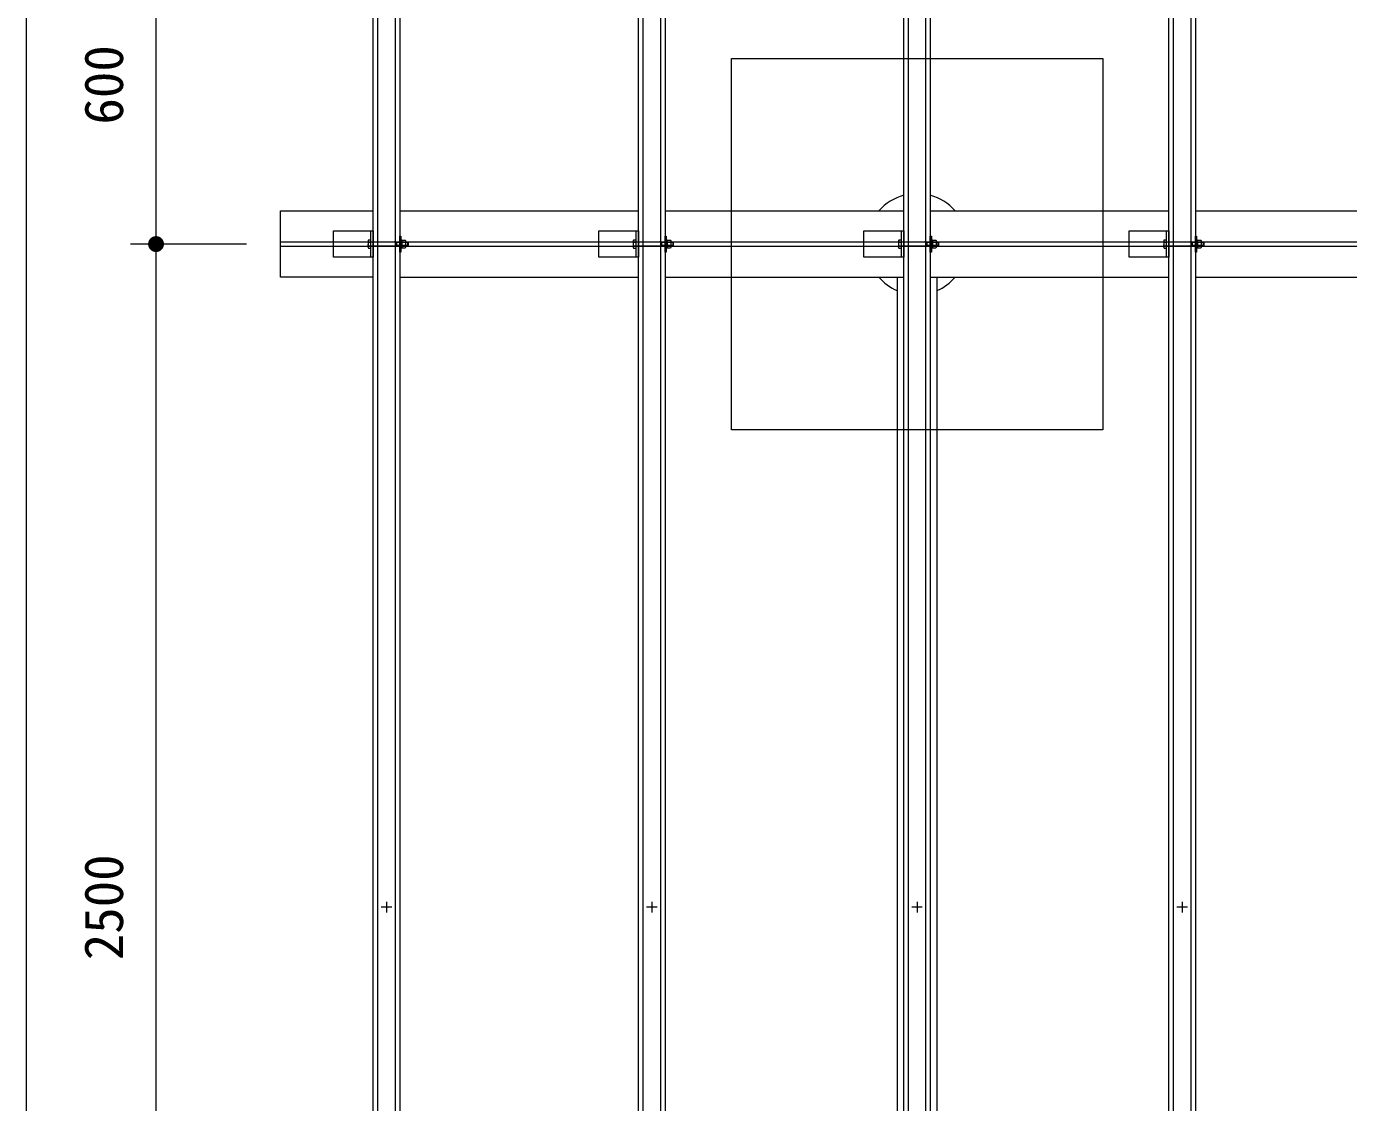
# Model space of a CAD drawing. Units: millimetres at full size, sheet at 1:40. Extents: x -800 to 17600, y -600 to 12480.
# Drawn here: x 928 to 3420, y 8358 to 10386 of the extents above; entities that cross this region are included whole.
import ezdxf
from ezdxf.enums import TextEntityAlignment as Align

# ---------------------------------------------------------------- set-up
doc = ezdxf.new("R2010")
doc.units = ezdxf.units.MM
doc.header["$LTSCALE"] = 40
doc.layers.add('D-BMK-HTXT', color=7, linetype='Continuous', lineweight=13)
doc.layers.add('D-STR-DIM', color=7, linetype='Continuous', lineweight=13)
doc.styles.add('ＭＳ ゴシック', font='')
doc.styles.get('ＭＳ ゴシック').set_extended_font_data('MS Gothic')

# ---------------------------------------------------------------- blocks, each defined once
blk = doc.blocks.new('filled_dot')
at = {"color": 0, "linetype": 'Continuous', "lineweight": -2, "const_width": 1.25}
blk.add_lwpolyline([(-0.625, 0, 1), (0.625, 0, 1)], format="xyb", close=True, dxfattribs=at)

msp = doc.modelspace()

# ---------------------------------------------------------------- linework, layer by layer
at = {"layer": 'D-BMK-HTXT'}
for p, q in [((1631.9, 10038.25), (2081.9, 10038.25)), ((2131.9, 10038.25), (2581.9, 10038.25)), ((2631.9, 10038.25), (3081.9, 10038.25)), ((3131.9, 10038.25), (3581.9, 10038.25)), ((1577.4, 10000.75), (1581.9, 10000.75)), ((1577.4, 9950.75), (1577.4, 10000.75)), ((1581.9, 10000.75), (1581.9, 9950.75)), ((2006.9, 10000.75), (2081.9, 10000.75)), ((2006.9, 9950.75), (2006.9, 10000.75)), ((2077.4, 10000.75), (2081.9, 10000.75)), ((2077.4, 9950.75), (2077.4, 10000.75)), ((2081.9, 10000.75), (2081.9, 9950.75)), ((2506.9, 10000.75), (2581.9, 10000.75)), ((2506.9, 9950.75), (2506.9, 10000.75)), ((2577.4, 10000.75), (2581.9, 10000.75)), ((2577.4, 9950.75), (2577.4, 10000.75)), ((2581.9, 10000.75), (2581.9, 9950.75)), ((3006.9, 10000.75), (3081.9, 10000.75)), ((3006.9, 9950.75), (3006.9, 10000.75)), ((3077.4, 10000.75), (3081.9, 10000.75)), ((3077.4, 9950.75), (3077.4, 10000.75)), ((3081.9, 10000.75), (3081.9, 9950.75)), ((1406.9, 9980.25), (7806.9, 9980.25)), ((1406.9, 9971.25), (1406.9, 9980.25)), ((7806.9, 9971.25), (1406.9, 9971.25)), ((1572.59, 9979.51), (1577.4, 9979.51)), ((1577.4, 9972), (1572.59, 9972)), ((1625.4, 9978.67), (1621.65, 9979.75)), ((1625.4, 9972.84), (1621.65, 9971.75)), ((1625.4, 9979.75), (1625.4, 9971.75)), ((1647.4, 9978.67), (1625.4, 9978.67)), ((1647.4, 9972.84), (1625.4, 9972.84)), ((1631.9, 9990.75), (1633.9, 9990.75)), ((1631.9, 9960.75), (1631.9, 9990.75)), ((1633.9, 9990.75), (1633.9, 9960.75)), ((1633.9, 9983.75), (1635.9, 9983.75)), ((1633.9, 9967.75), (1633.9, 9983.75)), ((1635.9, 9983.75), (1635.9, 9967.75)), ((1635.9, 9982.25), (1636.48, 9983.26)), ((1635.9, 9969.25), (1635.9, 9982.25)), ((1636.48, 9983.26), (1642.12, 9983.26)), ((1642.12, 9979.51), (1636.48, 9979.51)), ((1636.48, 9972), (1642.12, 9972)), ((1642.12, 9983.26), (1642.7, 9982.25)), ((1642.7, 9982.25), (1642.7, 9969.25)), ((1646.31, 9979.75), (1646.31, 9971.75)), ((2072.59, 9979.51), (2077.4, 9979.51)), ((2077.4, 9972), (2072.59, 9972)), ((2125.4, 9978.67), (2121.65, 9979.75)), ((2125.4, 9972.84), (2121.65, 9971.75)), ((2125.4, 9979.75), (2125.4, 9971.75)), ((2147.4, 9978.67), (2125.4, 9978.67)), ((2147.4, 9972.84), (2125.4, 9972.84)), ((2131.9, 9990.75), (2133.9, 9990.75)), ((2131.9, 9960.75), (2131.9, 9990.75)), ((2133.9, 9990.75), (2133.9, 9960.75)), ((2133.9, 9983.75), (2135.9, 9983.75)), ((2133.9, 9967.75), (2133.9, 9983.75)), ((2135.9, 9983.75), (2135.9, 9967.75)), ((2135.9, 9982.25), (2136.48, 9983.26)), ((2135.9, 9969.25), (2135.9, 9982.25)), ((2136.48, 9983.26), (2142.12, 9983.26)), ((2142.12, 9979.51), (2136.48, 9979.51)), ((2136.48, 9972), (2142.12, 9972)), ((2142.12, 9983.26), (2142.7, 9982.25)), ((2142.7, 9982.25), (2142.7, 9969.25)), ((2146.31, 9979.75), (2146.31, 9971.75)), ((2572.59, 9979.51), (2577.4, 9979.51)), ((2577.4, 9972), (2572.59, 9972)), ((2625.4, 9978.67), (2621.65, 9979.75)), ((2625.4, 9972.84), (2621.65, 9971.75)), ((2625.4, 9979.75), (2625.4, 9971.75)), ((2647.4, 9978.67), (2625.4, 9978.67)), ((2647.4, 9972.84), (2625.4, 9972.84)), ((2631.9, 9990.75), (2633.9, 9990.75)), ((2631.9, 9960.75), (2631.9, 9990.75)), ((2633.9, 9990.75), (2633.9, 9960.75)), ((2633.9, 9983.75), (2635.9, 9983.75)), ((2633.9, 9967.75), (2633.9, 9983.75)), ((2635.9, 9983.75), (2635.9, 9967.75)), ((2635.9, 9982.25), (2636.48, 9983.26)), ((2635.9, 9969.25), (2635.9, 9982.25)), ((2636.48, 9983.26), (2642.12, 9983.26)), ((2642.12, 9979.51), (2636.48, 9979.51)), ((2636.48, 9972), (2642.12, 9972)), ((2642.12, 9983.26), (2642.7, 9982.25)), ((2642.7, 9982.25), (2642.7, 9969.25)), ((2646.31, 9979.75), (2646.31, 9971.75)), ((3072.59, 9979.51), (3077.4, 9979.51)), ((3077.4, 9972), (3072.59, 9972)), ((3125.4, 9978.67), (3121.65, 9979.75)), ((3125.4, 9972.84), (3121.65, 9971.75)), ((3125.4, 9979.75), (3125.4, 9971.75)), ((3147.4, 9978.67), (3125.4, 9978.67)), ((3147.4, 9972.84), (3125.4, 9972.84)), ((3131.9, 9990.75), (3133.9, 9990.75)), ((3131.9, 9960.75), (3131.9, 9990.75)), ((3133.9, 9990.75), (3133.9, 9960.75)), ((3133.9, 9983.75), (3135.9, 9983.75)), ((3133.9, 9967.75), (3133.9, 9983.75)), ((3135.9, 9983.75), (3135.9, 9967.75)), ((3135.9, 9982.25), (3136.48, 9983.26)), ((3135.9, 9969.25), (3135.9, 9982.25)), ((3136.48, 9983.26), (3142.12, 9983.26)), ((3142.12, 9979.51), (3136.48, 9979.51)), ((3136.48, 9972), (3142.12, 9972)), ((3142.12, 9983.26), (3142.7, 9982.25)), ((3142.7, 9982.25), (3142.7, 9969.25)), ((3146.31, 9979.75), (3146.31, 9971.75)), ((1581.9, 9950.75), (1577.4, 9950.75)), ((1633.9, 9960.75), (1631.9, 9960.75)), ((1635.9, 9967.75), (1633.9, 9967.75)), ((1636.48, 9968.25), (1635.9, 9969.25)), ((1642.12, 9968.25), (1636.48, 9968.25)), ((1642.7, 9969.25), (1642.12, 9968.25)), ((2081.9, 9950.75), (2006.9, 9950.75)), ((2081.9, 9950.75), (2077.4, 9950.75)), ((2133.9, 9960.75), (2131.9, 9960.75)), ((2135.9, 9967.75), (2133.9, 9967.75)), ((2136.48, 9968.25), (2135.9, 9969.25)), ((2142.12, 9968.25), (2136.48, 9968.25)), ((2142.7, 9969.25), (2142.12, 9968.25)), ((2581.9, 9950.75), (2506.9, 9950.75)), ((2581.9, 9950.75), (2577.4, 9950.75)), ((2633.9, 9960.75), (2631.9, 9960.75)), ((2635.9, 9967.75), (2633.9, 9967.75)), ((2636.48, 9968.25), (2635.9, 9969.25)), ((2642.12, 9968.25), (2636.48, 9968.25)), ((2642.7, 9969.25), (2642.12, 9968.25)), ((3081.9, 9950.75), (3006.9, 9950.75)), ((3081.9, 9950.75), (3077.4, 9950.75)), ((3133.9, 9960.75), (3131.9, 9960.75)), ((3135.9, 9967.75), (3133.9, 9967.75)), ((3136.48, 9968.25), (3135.9, 9969.25)), ((3142.12, 9968.25), (3136.48, 9968.25)), ((3142.7, 9969.25), (3142.12, 9968.25)), ((1631.9, 9913.25), (2081.9, 9913.25)), ((2131.9, 9913.25), (2581.9, 9913.25)), ((2569.4, 9913.25), (2569.4, 7538.25)), ((2631.9, 9913.25), (3081.9, 9913.25)), ((2644.4, 9913.25), (2644.4, 7538.25)), ((3131.9, 9913.25), (3581.9, 9913.25)), ((1616.9, 8725.75), (1596.9, 8725.75)), ((1606.9, 8735.75), (1606.9, 8715.75)), ((2116.9, 8725.75), (2096.9, 8725.75)), ((2106.9, 8735.75), (2106.9, 8715.75)), ((2616.9, 8725.75), (2596.9, 8725.75)), ((2606.9, 8735.75), (2606.9, 8715.75)), ((3116.9, 8725.75), (3096.9, 8725.75)), ((3106.9, 8735.75), (3106.9, 8715.75))]:
    msp.add_line(p, q, dxfattribs=at)
for points in [[(1581.9, 10575.75), (1631.9, 10575.75), (1631.9, 6875.75), (1581.9, 6875.75)], [(1590.65, 10570.75), (1623.15, 10570.75), (1623.15, 6880.75), (1590.65, 6880.75)], [(2081.9, 10575.75), (2131.9, 10575.75), (2131.9, 6875.75), (2081.9, 6875.75)], [(2090.65, 10570.75), (2123.15, 10570.75), (2123.15, 6880.75), (2090.65, 6880.75)], [(2581.9, 10575.75), (2631.9, 10575.75), (2631.9, 6875.75), (2581.9, 6875.75)], [(2590.65, 10570.75), (2623.15, 10570.75), (2623.15, 6880.75), (2590.65, 6880.75)], [(3081.9, 10575.75), (3131.9, 10575.75), (3131.9, 6875.75), (3081.9, 6875.75)], [(3090.65, 10570.75), (3123.15, 10570.75), (3123.15, 6880.75), (3090.65, 6880.75)], [(2256.9, 10325.75), (2956.9, 10325.75), (2956.9, 9625.75), (2256.9, 9625.75)], [(1506.9, 10000.75), (1581.9, 10000.75), (1581.9, 9950.75), (1506.9, 9950.75)], [(1577.4, 9983.26), (1572.59, 9983.26), (1572.01, 9982.25), (1572.01, 9969.25), (1572.59, 9968.25), (1577.4, 9968.25)], [(2077.4, 9983.26), (2072.59, 9983.26), (2072.01, 9982.25), (2072.01, 9969.25), (2072.59, 9968.25), (2077.4, 9968.25)], [(2577.4, 9983.26), (2572.59, 9983.26), (2572.01, 9982.25), (2572.01, 9969.25), (2572.59, 9968.25), (2577.4, 9968.25)], [(3077.4, 9983.26), (3072.59, 9983.26), (3072.01, 9982.25), (3072.01, 9969.25), (3072.59, 9968.25), (3077.4, 9968.25)]]:
    msp.add_lwpolyline(points, close=True, dxfattribs=at)
for points in [[(1581.9, 9913.25), (1406.9, 9913.25), (1406.9, 10038.25), (1581.9, 10038.25)], [(1577.4, 9979.75), (1646.31, 9979.75), (1647.4, 9978.67), (1647.4, 9972.84), (1646.31, 9971.75), (1577.4, 9971.75)], [(2077.4, 9979.75), (2146.31, 9979.75), (2147.4, 9978.67), (2147.4, 9972.84), (2146.31, 9971.75), (2077.4, 9971.75)], [(2577.4, 9979.75), (2646.31, 9979.75), (2647.4, 9978.67), (2647.4, 9972.84), (2646.31, 9971.75), (2577.4, 9971.75)], [(3077.4, 9979.75), (3146.31, 9979.75), (3147.4, 9978.67), (3147.4, 9972.84), (3146.31, 9971.75), (3077.4, 9971.75)]]:
    msp.add_lwpolyline(points, dxfattribs=at)
for start, end in [(105.20016, 139.04396), (40.95604, 74.79984), (220.95604, 246.84076), (293.15924, 319.04396)]:
    msp.add_arc((2606.9, 9975.75), 95.35, start, end, dxfattribs=at)
for points in [[(1572.59, 9983.26), (1572.55, 9983.1), (1572.44, 9982.63), (1572.41, 9982.47), (1572.37, 9982.31), (1572.27, 9981.84), (1572.24, 9981.68), (1572.21, 9981.52), (1572.12, 9981.05), (1572.1, 9980.89), (1572.07, 9980.73), (1572.01, 9980.25), (1571.99, 9980.09), (1571.97, 9979.87), (1571.94, 9979.19), (1571.93, 9978.97), (1571.92, 9978.74), (1571.92, 9978.06), (1571.93, 9977.83), (1571.93, 9977.61), (1571.94, 9976.93), (1571.95, 9976.7), (1571.95, 9976.47), (1571.95, 9975.79), (1571.95, 9975.57), (1571.94, 9975.29), (1571.91, 9974.47), (1571.89, 9974.2), (1571.87, 9973.93), (1571.8, 9973.11), (1571.77, 9972.84), (1571.74, 9972.57), (1571.64, 9971.75), (1571.61, 9971.48), (1571.58, 9971.21), (1571.47, 9970.4), (1571.43, 9970.13)], [(2072.59, 9983.26), (2072.55, 9983.1), (2072.44, 9982.63), (2072.41, 9982.47), (2072.37, 9982.31), (2072.27, 9981.84), (2072.24, 9981.68), (2072.21, 9981.52), (2072.12, 9981.05), (2072.1, 9980.89), (2072.07, 9980.73), (2072.01, 9980.25), (2071.99, 9980.09), (2071.97, 9979.87), (2071.94, 9979.19), (2071.93, 9978.97), (2071.92, 9978.74), (2071.92, 9978.06), (2071.93, 9977.83), (2071.93, 9977.61), (2071.94, 9976.93), (2071.95, 9976.7), (2071.95, 9976.47), (2071.95, 9975.79), (2071.95, 9975.57), (2071.94, 9975.29), (2071.91, 9974.47), (2071.89, 9974.2), (2071.87, 9973.93), (2071.8, 9973.11), (2071.77, 9972.84), (2071.74, 9972.57), (2071.64, 9971.75), (2071.61, 9971.48), (2071.58, 9971.21), (2071.47, 9970.4), (2071.43, 9970.13)], [(2572.59, 9983.26), (2572.55, 9983.1), (2572.44, 9982.63), (2572.41, 9982.47), (2572.37, 9982.31), (2572.27, 9981.84), (2572.24, 9981.68), (2572.21, 9981.52), (2572.12, 9981.05), (2572.1, 9980.89), (2572.07, 9980.73), (2572.01, 9980.25), (2571.99, 9980.09), (2571.97, 9979.87), (2571.94, 9979.19), (2571.93, 9978.97), (2571.92, 9978.74), (2571.92, 9978.06), (2571.93, 9977.83), (2571.93, 9977.61), (2571.94, 9976.93), (2571.95, 9976.7), (2571.95, 9976.47), (2571.95, 9975.79), (2571.95, 9975.57), (2571.94, 9975.29), (2571.91, 9974.47), (2571.89, 9974.2), (2571.87, 9973.93), (2571.8, 9973.11), (2571.77, 9972.84), (2571.74, 9972.57), (2571.64, 9971.75), (2571.61, 9971.48), (2571.58, 9971.21), (2571.47, 9970.4), (2571.43, 9970.13)], [(3072.59, 9983.26), (3072.55, 9983.1), (3072.44, 9982.63), (3072.41, 9982.47), (3072.37, 9982.31), (3072.27, 9981.84), (3072.24, 9981.68), (3072.21, 9981.52), (3072.12, 9981.05), (3072.1, 9980.89), (3072.07, 9980.73), (3072.01, 9980.25), (3071.99, 9980.09), (3071.97, 9979.87), (3071.94, 9979.19), (3071.93, 9978.97), (3071.92, 9978.74), (3071.92, 9978.06), (3071.93, 9977.83), (3071.93, 9977.61), (3071.94, 9976.93), (3071.95, 9976.7), (3071.95, 9976.47), (3071.95, 9975.79), (3071.95, 9975.57), (3071.94, 9975.29), (3071.91, 9974.47), (3071.89, 9974.2), (3071.87, 9973.93), (3071.8, 9973.11), (3071.77, 9972.84), (3071.74, 9972.57), (3071.64, 9971.75), (3071.61, 9971.48), (3071.58, 9971.21), (3071.47, 9970.4), (3071.43, 9970.13)]]:
    msp.add_open_spline(points, degree=3, knots=[0, 0, 0, 0, 1, 1, 1, 2, 2, 2, 3, 3, 3, 4, 4, 4, 5, 5, 5, 6, 6, 6, 7, 7, 7, 8, 8, 8, 9, 9, 9, 10, 10, 10, 11, 11, 11, 12, 12, 12, 12], dxfattribs=at)
at = {"layer": 'D-STR-DIM'}
for p, q in [((928.03, 6875.75), (928.03, 10575.75)), ((1172.33, 9975.75), (1172.33, 10575.75)), ((1342.9, 9975.75), (1124.33, 9975.75)), ((1342.9, 9975.75), (1124.33, 9975.75)), ((1172.33, 7475.75), (1172.33, 9975.75))]:
    msp.add_line(p, q, dxfattribs=at)

# ---------------------------------------------------------------- block references
at = {"layer": 'D-STR-DIM', "xscale": 12, "yscale": 12}
for rotation in [90, 270]:
    msp.add_blockref('filled_dot', (1172.33, 9975.75), dxfattribs=dict(at, rotation=rotation))

# ---------------------------------------------------------------- texts
at = {"layer": 'D-STR-DIM', "style": 'ＭＳ ゴシック'}
for s, p in [('600', (1036.82, 10275.75)), ('2500', (1036.82, 8725.75))]:
    msp.add_text(s, height=73.31, rotation=90, dxfattribs=at).set_placement(p, align=Align.TOP_CENTER)

doc.saveas('drawing.dxf')
